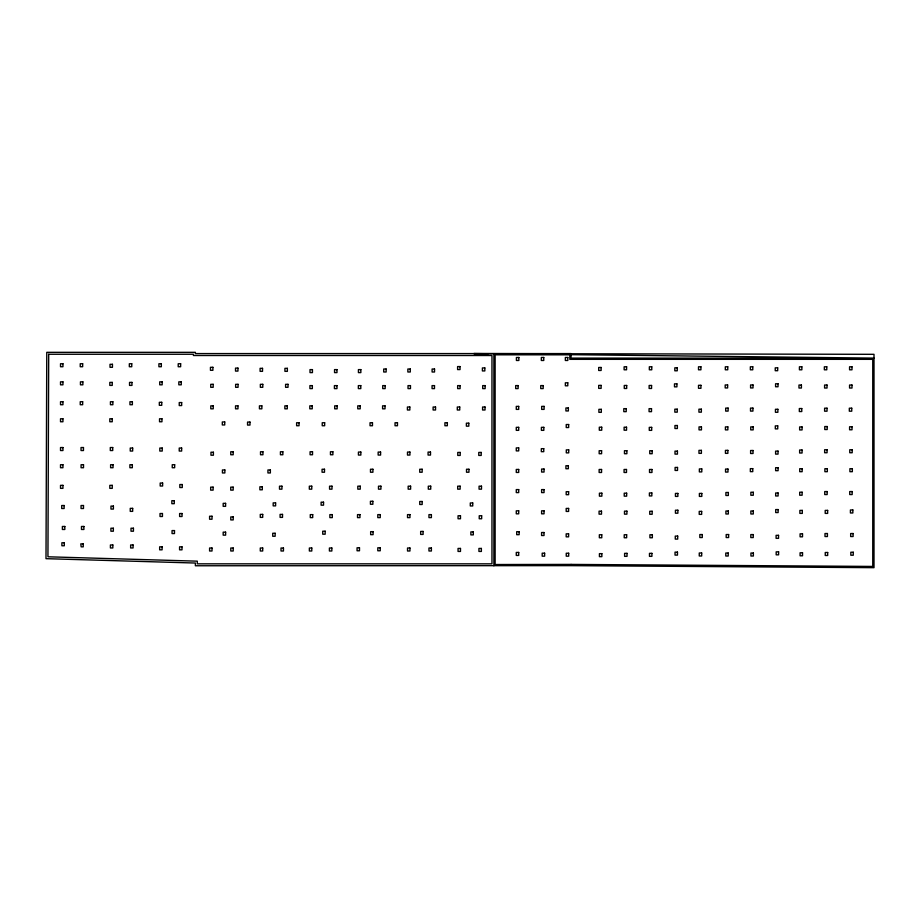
<?xml version="1.0" encoding="UTF-8"?>
<svg xmlns="http://www.w3.org/2000/svg" width="920" height="920" viewBox="0 0 920 920"><rect width="100%" height="100%" fill="white"/><g stroke="black" fill="none" stroke-linecap="round" stroke-linejoin="round"><path stroke-width="1.38" d="M571.343 354.683L874 358.11L571.067 358.11L571.067 353.579L195.373 353.579L195.373 352.325L46.77 352.325L46 558.67L195.373 563.04L195.373 565.765L571.067 565.65L874 567.674L874 354.315L571.343 353.763M559.866 353.74L473.8 353.579L488.14 353.74M493.89 353.579L493.89 565.765M48.691 354.257L47.943 556.795L197.305 561.165L197.305 563.833L491.958 563.833L491.958 355.511L193.441 355.511L193.441 354.257L48.691 354.257M571.067 564.409L495.132 564.523L495.132 354.821L569.825 354.821L569.825 359.341L872.758 359.341L872.758 566.433L571.067 564.409M518.857 357.478L516.419 357.478L516.419 360.479L518.857 360.479L518.857 357.478M543.754 357.478L541.328 357.478L541.328 360.479L543.754 360.479L543.754 357.478M567.789 357.478L565.351 357.478L565.351 360.479L567.789 360.479L567.789 357.478M62.939 363.745L60.513 363.745L60.513 366.735L62.939 366.735L62.939 363.745M82.662 363.745L80.235 363.745L80.235 366.735L82.662 366.735L82.662 363.745M131.755 363.745L129.329 363.745L129.329 366.735L131.755 366.735L131.755 363.745M161.333 363.745L158.907 363.745L158.907 366.735L161.333 366.735L161.333 363.745M180.642 363.745L178.215 363.745L178.215 366.735L180.642 366.735L180.642 363.745M112.447 364.308L110.02 364.308L110.02 367.31L112.447 367.31L112.447 364.308M460.023 366.574L457.596 366.574L457.596 369.575L460.023 369.575L460.023 366.574M626.554 366.792L624.116 366.792L624.116 369.794L626.554 369.794L626.554 366.792M651.762 366.792L649.336 366.792L649.336 369.794L651.762 369.794L651.762 366.792M700.925 366.792L698.498 366.792L698.498 369.794L700.925 369.794L700.925 366.792M727.755 366.792L725.317 366.792L725.317 369.794L727.755 369.794L727.755 366.792M752.779 366.792L750.352 366.792L750.352 369.794L752.779 369.794L752.779 366.792M801.86 366.792L799.422 366.792L799.422 369.794L801.86 369.794L801.86 366.792M826.781 366.792L824.355 366.792L824.355 369.794L826.781 369.794L826.781 366.792M851.989 366.792L849.562 366.792L849.562 369.794L851.989 369.794L851.989 366.792M212.888 367.298L210.45 367.298L210.45 370.3L212.888 370.3L212.888 367.298M601.116 367.471L598.69 367.471L598.69 370.472L601.116 370.472L601.116 367.471M677.246 367.804L674.82 367.804L674.82 370.794L677.246 370.794L677.246 367.804M777.676 367.839L775.238 367.839L775.238 370.714L777.676 370.714L777.676 367.839M484.828 367.931L482.402 367.931L482.402 370.933L484.828 370.933L484.828 367.931M237.946 368.103L235.52 368.103L235.52 371.093L237.946 371.093L237.946 368.103M262.522 368.334L260.095 368.334L260.095 371.335L262.522 371.335L262.522 368.334M287.362 368.334L284.924 368.334L284.924 371.335L287.362 371.335L287.362 368.334M386.147 369.012L383.709 369.012L383.709 372.002L386.147 372.002L386.147 369.012M410.285 369.012L407.859 369.012L407.859 372.002L410.285 372.002L410.285 369.012M434.539 369.012L432.112 369.012L432.112 372.002L434.539 372.002L434.539 369.012M312.443 369.61L310.005 369.61L310.005 372.611L312.443 372.611L312.443 369.61M336.973 369.61L334.546 369.61L334.546 372.611L336.973 372.611L336.973 369.61M360.847 369.61L358.421 369.61L358.421 372.611L360.847 372.611L360.847 369.61M62.939 381.834L60.513 381.834L60.513 384.824L62.939 384.824L62.939 381.834M82.869 381.834L80.442 381.834L80.442 384.824L82.869 384.824L82.869 381.834M162.161 381.834L159.723 381.834L159.723 384.824L162.161 384.824L162.161 381.834M181.263 381.834L178.825 381.834L178.825 384.824L181.263 384.824L181.263 381.834M112.24 382.398L109.813 382.398L109.813 385.399L112.24 385.399L112.24 382.398M131.962 382.398L129.536 382.398L129.536 385.399L131.962 385.399L131.962 382.398M567.789 382.8L565.351 382.8L565.351 385.802L567.789 385.802L567.789 382.8M778.021 383.766L775.583 383.766L775.583 386.756L778.021 386.756L778.021 383.766M676.924 383.847L674.486 383.847L674.486 386.848L676.924 386.848L676.924 383.847M213.175 384.318L210.737 384.318L210.737 387.308L213.175 387.308L213.175 384.318M238.061 384.318L235.635 384.318L235.635 387.308L238.061 387.308L238.061 384.318M262.786 384.318L260.36 384.318L260.36 387.308L262.786 387.308L262.786 384.318M288.017 384.318L285.591 384.318L285.591 387.308L288.017 387.308L288.017 384.318M727.628 384.951L725.19 384.951L725.19 387.941L727.628 387.941L727.628 384.951M753.008 384.951L750.582 384.951L750.582 387.941L753.008 387.941L753.008 384.951M801.412 385.031L798.974 385.031L798.974 388.033L801.412 388.033L801.412 385.031M827.022 385.031L824.584 385.031L824.584 388.033L827.022 388.033L827.022 385.031M851.989 385.031L849.562 385.031L849.562 388.033L851.989 388.033L851.989 385.031M700.936 385.308L698.51 385.308L698.51 388.309L700.936 388.309L700.936 385.308M601.116 385.388L598.69 385.388L598.69 388.378L601.116 388.378L601.116 385.388M626.692 385.468L624.266 385.468L624.266 388.47L626.692 388.47L626.692 385.468M651.567 385.468L649.14 385.468L649.14 388.47L651.567 388.47L651.567 385.468M312.34 385.618L309.913 385.618L309.913 388.608L312.34 388.608L312.34 385.618M336.973 385.618L334.409 385.618L334.409 388.608L336.973 388.608L336.973 385.618M360.789 385.618L358.351 385.618L358.351 388.608L360.789 388.608L360.789 385.618M385.147 385.618L382.72 385.618L382.72 388.608L385.147 388.608L385.147 385.618M410.469 385.618L408.031 385.618L408.031 388.608L410.469 388.608L410.469 385.618M434.493 385.618L432.066 385.618L432.066 388.608L434.493 388.608L434.493 385.618M460.08 385.618L457.654 385.618L457.654 388.608L460.08 388.608L460.08 385.618M485.127 385.618L482.701 385.618L482.701 388.608L485.127 388.608L485.127 385.618M518.121 385.584L515.694 385.584L515.694 388.585L518.121 388.585L518.121 385.584M543.168 385.584L540.741 385.584L540.741 388.585L543.168 388.585L543.168 385.584M62.939 401.741L60.513 401.741L60.513 404.731L62.939 404.731L62.939 401.741M82.662 401.741L80.235 401.741L80.235 404.731L82.662 404.731L82.662 401.741M112.861 401.741L110.434 401.741L110.434 404.731L112.861 404.731L112.861 401.741M132.376 401.741L129.95 401.741L129.95 404.731L132.376 404.731L132.376 401.741M161.748 402.304L159.321 402.304L159.321 405.306L161.748 405.306L161.748 402.304M181.665 402.558L179.239 402.558L179.239 405.559L181.665 405.559L181.665 402.558M213.233 405.835L210.795 405.835L210.795 408.825L213.233 408.825L213.233 405.835M237.969 405.835L235.543 405.835L235.543 408.825L237.969 408.825L237.969 405.835M261.855 405.835L259.428 405.835L259.428 408.825L261.855 408.825L261.855 405.835M287.281 405.835L284.855 405.835L284.855 408.825L287.281 408.825L287.281 405.835M312.225 405.835L309.798 405.835L309.798 408.825L312.225 408.825L312.225 405.835M337.145 405.835L334.707 405.835L334.707 408.825L337.145 408.825L337.145 405.835M360.191 405.835L357.765 405.835L357.765 408.825L360.191 408.825L360.191 405.835M385.02 405.835L382.593 405.835L382.593 408.825L385.02 408.825L385.02 405.835M518.707 406.387L516.281 406.387L516.281 409.388L518.707 409.388L518.707 406.387M544.099 406.387L541.673 406.387L541.673 409.388L544.099 409.388L544.099 406.387M409.837 407.008L407.41 407.008L407.41 409.998L409.837 409.998L409.837 407.008M435.539 407.008L433.113 407.008L433.113 409.998L435.539 409.998L435.539 407.008M459.735 407.008L457.297 407.008L457.297 409.998L459.735 409.998L459.735 407.008M485.024 407.008L482.586 407.008L482.586 409.998L485.024 409.998L485.024 407.008M568.353 407.951L565.915 407.951L565.915 410.952L568.353 410.952L568.353 407.951M728.111 408.1L725.684 408.1L725.684 411.102L728.111 411.102L728.111 408.1M752.928 408.1L750.501 408.1L750.501 411.102L752.928 411.102L752.928 408.1M827.034 408.192L824.607 408.192L824.607 411.194L827.034 411.194L827.034 408.192M851.747 408.192L849.321 408.192L849.321 411.194L851.747 411.194L851.747 408.192M626.221 408.664L623.794 408.664L623.794 411.654L626.221 411.654L626.221 408.664M651.509 408.664L649.071 408.664L649.071 411.654L651.509 411.654L651.509 408.664M801.769 408.537L799.331 408.537L799.331 411.539L801.769 411.539L801.769 408.537M677.258 409.17L674.831 409.17L674.831 412.16L677.258 412.16L677.258 409.17M701.362 409.17L698.935 409.17L698.935 412.16L701.362 412.16L701.362 409.17M601.323 409.331L598.897 409.331L598.897 412.332L601.323 412.332L601.323 409.331M777.871 409.285L775.445 409.285L775.445 412.286L777.871 412.286L777.871 409.285M62.939 418.772L60.513 418.772L60.513 421.762L62.939 421.762L62.939 418.772M112.24 418.772L109.813 418.772L109.813 421.762L112.24 421.762L112.24 418.772M161.954 418.772L159.528 418.772L159.528 421.762L161.954 421.762L161.954 418.772M224.733 421.958L222.306 421.958L222.306 424.959L224.733 424.959L224.733 421.958M249.975 422.073L247.549 422.073L247.549 425.074L249.975 425.074L249.975 422.073M299.046 422.74L296.619 422.74L296.619 425.741L299.046 425.741L299.046 422.74M324.656 422.74L322.23 422.74L322.23 425.741L324.656 425.741L324.656 422.74M372.473 422.74L370.035 422.74L370.035 425.741L372.473 425.741L372.473 422.74M397.474 422.74L395.036 422.74L395.036 425.741L397.474 425.741L397.474 422.74M447.338 422.74L444.912 422.74L444.912 425.741L447.338 425.741L447.338 422.74M468.809 423.177L466.382 423.177L466.382 426.167L468.809 426.167L468.809 423.177M568.663 424.534L566.237 424.534L566.237 427.535L568.663 427.535L568.663 424.534M677.373 425.511L674.946 425.511L674.946 428.513L677.373 428.513L677.373 425.511M777.733 425.879L775.307 425.879L775.307 428.881L777.733 428.881L777.733 425.879M827.195 426.535L824.769 426.535L824.769 429.536L827.195 429.536L827.195 426.535M701.454 426.891L699.027 426.891L699.027 429.881L701.454 429.881L701.454 426.891M727.846 426.891L725.408 426.891L725.408 429.881L727.846 429.881L727.846 426.891M753.169 426.891L750.743 426.891L750.743 429.881L753.169 429.881L753.169 426.891M852.012 426.776L849.585 426.776L849.585 429.778L852.012 429.778L852.012 426.776M802.067 426.937L799.63 426.937L799.63 429.928L802.067 429.928L802.067 426.937M601.726 427.202L599.299 427.202L599.299 430.203L601.726 430.203L601.726 427.202M626.543 427.202L624.116 427.202L624.116 430.203L626.543 430.203L626.543 427.202M518.707 427.34L516.281 427.34L516.281 430.341L518.707 430.341L518.707 427.34M543.823 427.34L541.397 427.34L541.397 430.341L543.823 430.341L543.823 427.34M651.693 427.363L649.267 427.363L649.267 430.353L651.693 430.353L651.693 427.363M62.939 447.534L60.513 447.534L60.513 450.535L62.939 450.535L62.939 447.534M83.467 447.534L81.04 447.534L81.04 450.535L83.467 450.535L83.467 447.534M112.723 447.534L110.296 447.534L110.296 450.535L112.723 450.535L112.723 447.534M518.707 447.89L516.281 447.89L516.281 450.892L518.707 450.892L518.707 447.89M132.664 448.051L130.237 448.051L130.237 451.053L132.664 451.053L132.664 448.051M162.23 448.051L159.804 448.051L159.804 451.053L162.23 451.053L162.23 448.051M181.654 448.051L179.227 448.051L179.227 451.053L181.654 451.053L181.654 448.051M543.754 448.672L541.328 448.672L541.328 451.674L543.754 451.674L543.754 448.672M568.721 449.868L566.294 449.868L566.294 452.87L568.721 452.87L568.721 449.868M827.068 449.753L824.642 449.753L824.642 452.743L827.068 452.743L827.068 449.753M852.184 449.753L849.758 449.753L849.758 452.743L852.184 452.743L852.184 449.753M802.067 450.006L799.63 450.006L799.63 453.008L802.067 453.008L802.067 450.006M701.396 450.363L698.97 450.363L698.97 453.353L701.396 453.353L701.396 450.363M727.869 450.363L725.443 450.363L725.443 453.353L727.869 453.353L727.869 450.363M753.031 450.501L750.605 450.501L750.605 453.502L753.031 453.502L753.031 450.501M601.599 450.719L599.161 450.719L599.161 453.721L601.599 453.721L601.599 450.719M626.888 450.719L624.461 450.719L624.461 453.721L626.888 453.721L626.888 450.719M652.176 450.719L649.75 450.719L649.75 453.721L652.176 453.721L652.176 450.719M677.431 451.122L675.004 451.122L675.004 454.123L677.431 454.123L677.431 451.122M778.032 451.11L775.606 451.11L775.606 454.112L778.032 454.112L778.032 451.11M233.185 451.754L230.759 451.754L230.759 454.756L233.185 454.756L233.185 451.754M262.936 451.754L260.51 451.754L260.51 454.756L262.936 454.756L262.936 451.754M282.854 451.754L280.427 451.754L280.427 454.756L282.854 454.756L282.854 451.754M312.524 451.754L310.086 451.754L310.086 454.756L312.524 454.756L312.524 451.754M332.879 451.754L330.452 451.754L330.452 454.756L332.879 454.756L332.879 451.754M360.847 452.065L358.421 452.065L358.421 455.066L360.847 455.066L360.847 452.065M380.592 452.065L378.154 452.065L378.154 455.066L380.592 455.066L380.592 452.065M409.917 452.065L407.491 452.065L407.491 455.066L409.917 455.066L409.917 452.065M430.502 452.065L428.076 452.065L428.076 455.066L430.502 455.066L430.502 452.065M213.394 452.226L210.967 452.226L210.967 455.227L213.394 455.227L213.394 452.226M460.195 452.433L457.769 452.433L457.769 455.434L460.195 455.434L460.195 452.433M481.194 452.433L478.768 452.433L478.768 455.434L481.194 455.434L481.194 452.433M62.939 464.726L60.513 464.726L60.513 467.728L62.939 467.728L62.939 464.726M83.513 464.726L81.075 464.726L81.075 467.728L83.513 467.728L83.513 464.726M113.034 464.726L110.607 464.726L110.607 467.728L113.034 467.728L113.034 464.726M132.33 464.726L129.892 464.726L129.892 467.728L132.33 467.728L132.33 464.726M174.662 464.726L172.236 464.726L172.236 467.728L174.662 467.728L174.662 464.726M568.341 465.738L565.915 465.738L565.915 468.728L568.341 468.728L568.341 465.738M677.522 467.44L675.096 467.44L675.096 470.442L677.522 470.442L677.522 467.44M778.101 467.693L775.64 467.693L775.64 470.683L778.101 470.683L778.101 467.693M752.767 468.648L750.341 468.648L750.341 471.638L752.767 471.638L752.767 468.648M802.148 468.705L799.721 468.705L799.721 471.695L802.148 471.695L802.148 468.705M827.321 468.705L824.883 468.705L824.883 471.695L827.321 471.695L827.321 468.705M852.334 468.705L849.896 468.705L849.896 471.695L852.334 471.695L852.334 468.705M544.042 469.039L541.615 469.039L541.615 472.041L544.042 472.041L544.042 469.039M701.787 468.912L699.361 468.912L699.361 471.914L701.787 471.914L701.787 468.912M727.973 469.062L725.546 469.062L725.546 472.063L727.973 472.063L727.973 469.062M324.507 469.246L322.069 469.246L322.069 472.236L324.507 472.236L324.507 469.246M372.91 469.246L370.484 469.246L370.484 472.236L372.91 472.236L372.91 469.246M422.153 469.246L419.727 469.246L419.727 472.236L422.153 472.236L422.153 469.246M468.947 469.246L466.52 469.246L466.52 472.236L468.947 472.236L468.947 469.246M518.707 469.453L516.281 469.453L516.281 472.443L518.707 472.443L518.707 469.453M601.565 469.476L599.138 469.476L599.138 472.477L601.565 472.477L601.565 469.476M626.497 469.476L624.07 469.476L624.07 472.477L626.497 472.477L626.497 469.476M651.958 469.476L649.52 469.476L649.52 472.477L651.958 472.477L651.958 469.476M224.859 469.959L222.433 469.959L222.433 472.96L224.859 472.96L224.859 469.959M270.365 469.959L267.938 469.959L267.938 472.96L270.365 472.96L270.365 469.959M162.621 483.034L160.195 483.034L160.195 486.024L162.621 486.024L162.621 483.034M182.263 484.529L179.826 484.529L179.826 487.531L182.263 487.531L182.263 484.529M62.939 485.346L60.513 485.346L60.513 488.347L62.939 488.347L62.939 485.346M112.251 485.346L109.813 485.346L109.813 488.347L112.251 488.347L112.251 485.346M281.934 486.174L279.496 486.174L279.496 489.164L281.934 489.164L281.934 486.174M311.765 486.174L309.327 486.174L309.327 489.164L311.765 489.164L311.765 486.174M331.982 486.174L329.555 486.174L329.555 489.164L331.982 489.164L331.982 486.174M360.237 486.174L357.811 486.174L357.811 489.164L360.237 489.164L360.237 486.174M380.914 486.174L378.488 486.174L378.488 489.164L380.914 489.164L380.914 486.174M410.607 486.174L408.169 486.174L408.169 489.164L410.607 489.164L410.607 486.174M430.721 486.174L428.294 486.174L428.294 489.164L430.721 489.164L430.721 486.174M460.126 486.174L457.688 486.174L457.688 489.164L460.126 489.164L460.126 486.174M481.493 486.174L479.067 486.174L479.067 489.164L481.493 489.164L481.493 486.174M262.303 486.795L259.865 486.795L259.865 489.796L262.303 489.796L262.303 486.795M213.106 487.14L210.668 487.14L210.668 490.13L213.106 490.13L213.106 487.14M233.162 487.14L230.736 487.14L230.736 490.13L233.162 490.13L233.162 487.14M518.707 489.589L516.281 489.589L516.281 492.591L518.707 492.591L518.707 489.589M544.042 489.589L541.615 489.589L541.615 492.591L544.042 492.591L544.042 489.589M827.16 491.556L824.734 491.556L824.734 494.557L827.16 494.557L827.16 491.556M852.161 491.556L849.723 491.556L849.723 494.557L852.161 494.557L852.161 491.556M568.629 491.705L566.191 491.705L566.191 494.695L568.629 494.695L568.629 491.705M753.284 492.257L750.858 492.257L750.858 495.259L753.284 495.259L753.284 492.257M802.125 492.211L799.698 492.211L799.698 495.213L802.125 495.213L802.125 492.211M728.329 492.487L725.903 492.487L725.903 495.489L728.329 495.489L728.329 492.487M651.831 492.947L649.394 492.947L649.394 495.937L651.831 495.937L651.831 492.947M778.101 492.982L775.663 492.982L775.663 495.983L778.101 495.983L778.101 492.982M601.852 493.178L599.414 493.178L599.414 496.167L601.852 496.167L601.852 493.178M626.658 493.178L624.231 493.178L624.231 496.167L626.658 496.167L626.658 493.178M677.867 493.419L675.441 493.419L675.441 496.409L677.867 496.409L677.867 493.419M701.81 493.419L699.384 493.419L699.384 496.409L701.81 496.409L701.81 493.419M174.271 500.687L171.844 500.687L171.844 503.688L174.271 503.688L174.271 500.687M372.853 501.262L370.426 501.262L370.426 504.263L372.853 504.263L372.853 501.262M422.165 501.492L419.738 501.492L419.738 504.493L422.165 504.493L422.165 501.492M323.541 502.182L321.115 502.182L321.115 505.183L323.541 505.183L323.541 502.182M275.609 502.872L273.183 502.872L273.183 505.873L275.609 505.873L275.609 502.872M472.73 502.964L470.292 502.964L470.292 505.954L472.73 505.954L472.73 502.964M225.607 503.343L223.18 503.343L223.18 506.333L225.607 506.333L225.607 503.343M64.135 505.517L61.709 505.517L61.709 508.507L64.135 508.507L64.135 505.517M83.49 505.517L81.052 505.517L81.052 508.507L83.49 508.507L83.49 505.517M113.401 506.08L110.975 506.08L110.975 509.082L113.401 509.082L113.401 506.08M132.664 508.357L130.237 508.357L130.237 511.359L132.664 511.359L132.664 508.357M568.617 508.426L566.191 508.426L566.191 511.428L568.617 511.428L568.617 508.426M778.136 509.565L775.709 509.565L775.709 512.566L778.136 512.566L778.136 509.565M852.84 509.967L850.413 509.967L850.413 512.969L852.84 512.969L852.84 509.967M677.867 510.22L675.441 510.22L675.441 513.21L677.867 513.21L677.867 510.22M802.297 510.393L799.871 510.393L799.871 513.394L802.297 513.394L802.297 510.393M827.644 510.393L825.206 510.393L825.206 513.394L827.644 513.394L827.644 510.393M518.707 510.818L516.281 510.818L516.281 513.82L518.707 513.82L518.707 510.818M544.042 510.818L541.604 510.818L541.604 513.82L544.042 513.82L544.042 510.818M728.329 510.991L725.903 510.991L725.903 513.992L728.329 513.992L728.329 510.991M753.284 510.991L750.858 510.991L750.858 513.992L753.284 513.992L753.284 510.991M601.507 511.152L599.069 511.152L599.069 514.153L601.507 514.153L601.507 511.152M626.911 511.152L624.484 511.152L624.484 514.153L626.911 514.153L626.911 511.152M652.165 511.267L649.738 511.267L649.738 514.268L652.165 514.268L652.165 511.267M701.661 511.382L699.223 511.382L699.223 514.372L701.661 514.372L701.661 511.382M162.449 513.521L160.023 513.521L160.023 516.511L162.449 516.511L162.449 513.521M182.045 513.521L179.618 513.521L179.618 516.511L182.045 516.511L182.045 513.521M262.706 514.395L260.279 514.395L260.279 517.385L262.706 517.385L262.706 514.395M282.52 514.395L280.094 514.395L280.094 517.385L282.52 517.385L282.52 514.395M312.708 514.625L310.281 514.625L310.281 517.615L312.708 517.615L312.708 514.625M332.304 514.625L329.866 514.625L329.866 517.615L332.304 517.615L332.304 514.625M359.95 514.625L357.523 514.625L357.523 517.615L359.95 517.615L359.95 514.625M380.236 514.625L377.798 514.625L377.798 517.615L380.236 517.615L380.236 514.625M409.952 514.625L407.525 514.625L407.525 517.615L409.952 517.615L409.952 514.625M431.388 514.625L428.961 514.625L428.961 517.615L431.388 517.615L431.388 514.625M460.483 515.764L458.056 515.764L458.056 518.765L460.483 518.765L460.483 515.764M481.654 515.764L479.228 515.764L479.228 518.765L481.654 518.765L481.654 515.764M212.014 516.235L209.587 516.235L209.587 519.225L212.014 519.225L212.014 516.235M233.208 516.925L230.782 516.925L230.782 519.915L233.208 519.915L233.208 516.925M64.825 526.47L62.387 526.47L62.387 529.471L64.825 529.471L64.825 526.47M83.904 526.47L81.477 526.47L81.477 529.471L83.904 529.471L83.904 526.47M113.344 528.218L110.906 528.218L110.906 531.219L113.344 531.219L113.344 528.218M133.434 528.218L131.008 528.218L131.008 531.219L133.434 531.219L133.434 528.218M174.489 530.575L172.052 530.575L172.052 533.566L174.489 533.566L174.489 530.575M325.162 531.197L322.724 531.197L322.724 534.198L325.162 534.198L325.162 531.197M423.096 531.426L420.659 531.426L420.659 534.428L423.096 534.428L423.096 531.426M373.083 531.656L370.656 531.656L370.656 534.658L373.083 534.658L373.083 531.656M519.144 531.691L516.707 531.691L516.707 534.681L519.144 534.681L519.144 531.691M473.305 531.886L470.867 531.886L470.867 534.888L473.305 534.888L473.305 531.886M225.618 532.151L223.18 532.151L223.18 535.153L225.618 535.153L225.618 532.151M544.019 532.519L541.581 532.519L541.581 535.52L544.019 535.52L544.019 532.519M275.149 533.266L272.722 533.266L272.722 536.268L275.149 536.268L275.149 533.266M827.425 533.531L824.998 533.531L824.998 536.533L827.425 536.533L827.425 533.531M853.093 533.531L850.666 533.531L850.666 536.533L853.093 536.533L853.093 533.531M568.606 533.841L566.179 533.841L566.179 536.843L568.606 536.843L568.606 533.841M802.516 533.83L800.089 533.83L800.089 536.82L802.516 536.82L802.516 533.83M702.27 534.543L699.832 534.543L699.832 537.544L702.27 537.544L702.27 534.543M728.629 534.543L726.19 534.543L726.19 537.544L728.629 537.544L728.629 534.543M753.238 534.577L750.812 534.577L750.812 537.567L753.238 537.567L753.238 534.577M601.772 534.761L599.345 534.761L599.345 537.763L601.772 537.763L601.772 534.761M626.658 534.761L624.22 534.761L624.22 537.763L626.658 537.763L626.658 534.761M652.349 534.761L649.922 534.761L649.922 537.763L652.349 537.763L652.349 534.761M778.538 535.337L776.1 535.337L776.1 538.338L778.538 538.338L778.538 535.337M677.695 536.096L675.269 536.096L675.269 539.097L677.695 539.097L677.695 536.096M64.308 542.765L61.881 542.765L61.881 545.767L64.308 545.767L64.308 542.765M83.237 543.87L80.799 543.87L81.155 546.825L83.237 546.859L83.237 543.87M112.838 544.973L110.412 544.973L110.412 547.963L112.838 547.963L112.838 544.973M133.078 544.973L130.64 544.973L130.64 547.963L133.078 547.963L133.078 544.973M162.092 546.825L159.655 546.825L159.655 549.827L162.092 549.827L162.092 546.825M181.999 546.825L179.572 546.825L179.572 549.827L181.999 549.827L181.999 546.825M359.49 547.779L357.063 547.779L357.063 550.769L359.49 550.769L359.49 547.779M380.236 547.779L377.798 547.779L377.798 550.769L380.236 550.769L380.236 547.779M212.014 548.009L209.587 548.009L209.587 550.999L212.014 550.999L212.014 548.009M233.208 548.009L230.782 548.009L230.782 550.999L233.208 550.999L233.208 548.009M262.706 548.009L260.279 548.009L260.279 550.999L262.706 550.999L262.706 548.009M283.452 548.009L281.014 548.009L281.014 550.999L283.452 550.999L283.452 548.009M311.788 548.009L309.361 548.009L309.361 550.999L311.788 550.999L311.788 548.009M331.844 548.009L329.406 548.009L329.406 550.999L331.844 550.999L331.844 548.009M409.952 548.009L407.525 548.009L407.525 550.999L409.952 550.999L409.952 548.009M431.388 548.009L428.961 548.009L428.961 550.999L431.388 550.999L431.388 548.009M460.483 548.435L458.056 548.435L458.056 551.436L460.483 551.436L460.483 548.435M481.367 548.435L478.94 548.435L478.94 551.436L481.367 551.436L481.367 548.435M778.607 551.839L776.181 551.839L776.181 554.829L778.607 554.829L778.607 551.839M677.465 552.115L675.038 552.115L675.038 555.116L677.465 555.116L677.465 552.115M853.254 552.23L850.827 552.23L850.827 555.231L853.254 555.231L853.254 552.23M518.707 552.437L516.281 552.437L516.281 555.427L518.707 555.427L518.707 552.437M827.678 552.495L825.251 552.495L825.251 555.484L827.678 555.484L827.678 552.495M802.527 552.782L800.089 552.782L800.089 555.784L802.527 555.784L802.527 552.782M701.684 553L699.257 553L699.257 555.99L701.684 555.99L701.684 553M728.214 553.023L725.788 553.023L725.788 556.025L728.214 556.025L728.214 553.023M753.365 553.023L750.938 553.023L750.938 556.025L753.365 556.025L753.365 553.023M544.628 553.184L542.191 553.184L542.191 556.186L544.628 556.186L544.628 553.184M568.686 553.242L566.248 553.242L566.248 556.186L568.686 556.186L568.686 553.242M627.026 553.346L624.599 553.346L624.599 556.347L627.026 556.347L627.026 553.346M651.9 553.346L649.474 553.346L649.474 556.347L651.9 556.347L651.9 553.346M601.852 553.644L599.426 553.644L599.426 556.646L601.852 556.646L601.852 553.644"/></g></svg>
